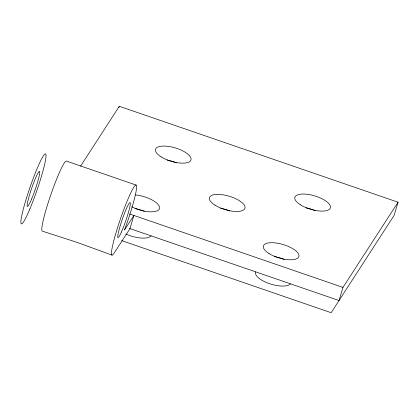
<?xml version="1.0" encoding="UTF-8"?>
<svg xmlns="http://www.w3.org/2000/svg" width="419" height="419" viewBox="0 0 419 419"><rect width="100%" height="100%" fill="white"/><g stroke="black" fill="none" stroke-linecap="round" stroke-linejoin="round"><path stroke-width="0.63" d="M118.923 107.536L119.295 106.285L398.05 202.204L394.132 215.356L331.172 312.715L121.641 240.616M398.05 202.204L342.962 287.397L339.044 300.543L129.513 228.444M80.553 166.196L119.295 106.285M136.044 185.041L66.354 161.058A37.04 3.766 -71 0 0 50.636 195.317A37.04 3.766 -71 0 0 42.34 231.136L76.682 242.255L112.03 255.119M129.581 213.973L342.962 287.397M220.52 208.206A18.52 6.997 16.6 0 1 229.811 210.972M305.949 207.85A18.52 6.997 16.6 0 1 315.24 210.61M274.471 256.528A18.52 6.997 16.6 0 1 284.265 259.502M135.526 194.914A18.52 6.997 16.6 0 1 159.498 208.636A18.52 6.997 16.6 0 1 131.692 206.74M135.091 208.568A18.52 6.997 16.6 0 1 144.382 211.328M167.139 160A18.52 6.997 16.6 0 1 176.362 162.86M151.065 235.944A18.52 6.997 16.6 0 1 125.784 233.985M290.446 283.904A18.52 6.997 16.6 0 1 269.37 283.626A18.52 6.997 16.6 0 1 255.669 271.941M133.897 215.455L129.979 228.601L114.235 252.945A37.04 3.766 -71 0 1 118.43 224.972A37.04 3.766 -71 0 1 136.217 185.13A37.04 3.766 -71 0 1 124.453 230.062L133.897 215.455M121.437 231.995A18.52 1.88 -71 0 0 130.288 202.995A18.52 1.88 -71 0 0 120.379 225.244A18.52 1.88 -71 0 0 121.437 231.995M215.073 205.2A18.52 6.997 16.6 0 0 244.617 208.924A18.52 6.997 16.6 0 0 221.892 194.657A18.52 6.997 16.6 0 0 215.073 205.2M300.502 204.839A18.52 6.997 16.6 0 0 330.046 208.562A18.52 6.997 16.6 0 0 307.321 194.301A18.52 6.997 16.6 0 0 300.502 204.839M269.024 253.521A18.52 6.997 16.6 0 0 298.564 257.245A18.52 6.997 16.6 0 0 275.838 242.978A18.52 6.997 16.6 0 0 269.024 253.521M161.126 156.879A18.52 6.997 16.6 0 0 190.666 160.603A18.52 6.997 16.6 0 0 167.94 146.341A18.52 6.997 16.6 0 0 161.126 156.879M29.885 208.945A37.04 3.766 -71 0 0 45.655 153.983A37.04 3.766 -71 0 0 24.779 203.781A37.04 3.766 -71 0 0 29.885 208.945M31.661 198.925A18.52 1.88 -71 0 0 39.548 171.444A18.52 1.88 -71 0 0 29.11 196.343A18.52 1.88 -71 0 0 31.661 198.925"/></g></svg>
